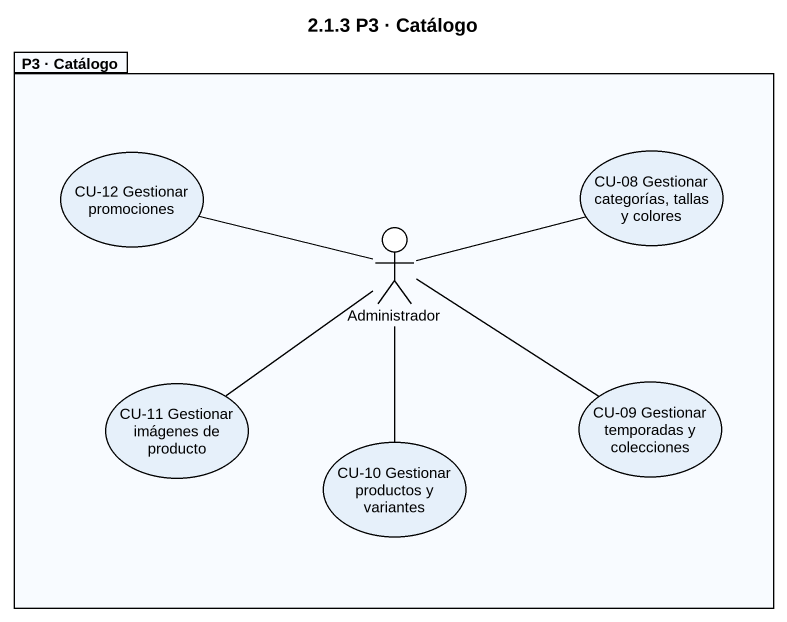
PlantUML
@startuml
title 2.1.3 P3 · Catálogo
package "P3 · Catálogo" as P3_Catálogo {
  usecase "CU-12 Gestionar promociones" as CU_12_Gestionar_promociones
  usecase "CU-08 Gestionar categorías, tallas y colores" as CU_08_Gestionar_categorías
  actor Administrador
  usecase "CU-11 Gestionar imágenes de producto" as CU_11_Gestionar_imágenes_de
  usecase "CU-09 Gestionar temporadas y colecciones" as CU_09_Gestionar_temporadas
  usecase "CU-10 Gestionar productos y variantes" as CU_10_Gestionar_productos_y
}
Administrador -left- CU_12_Gestionar_promociones
Administrador -right- CU_08_Gestionar_categorías
Administrador -- CU_11_Gestionar_imágenes_de
Administrador -right- CU_09_Gestionar_temporadas
Administrador -- CU_10_Gestionar_productos_y
@enduml
